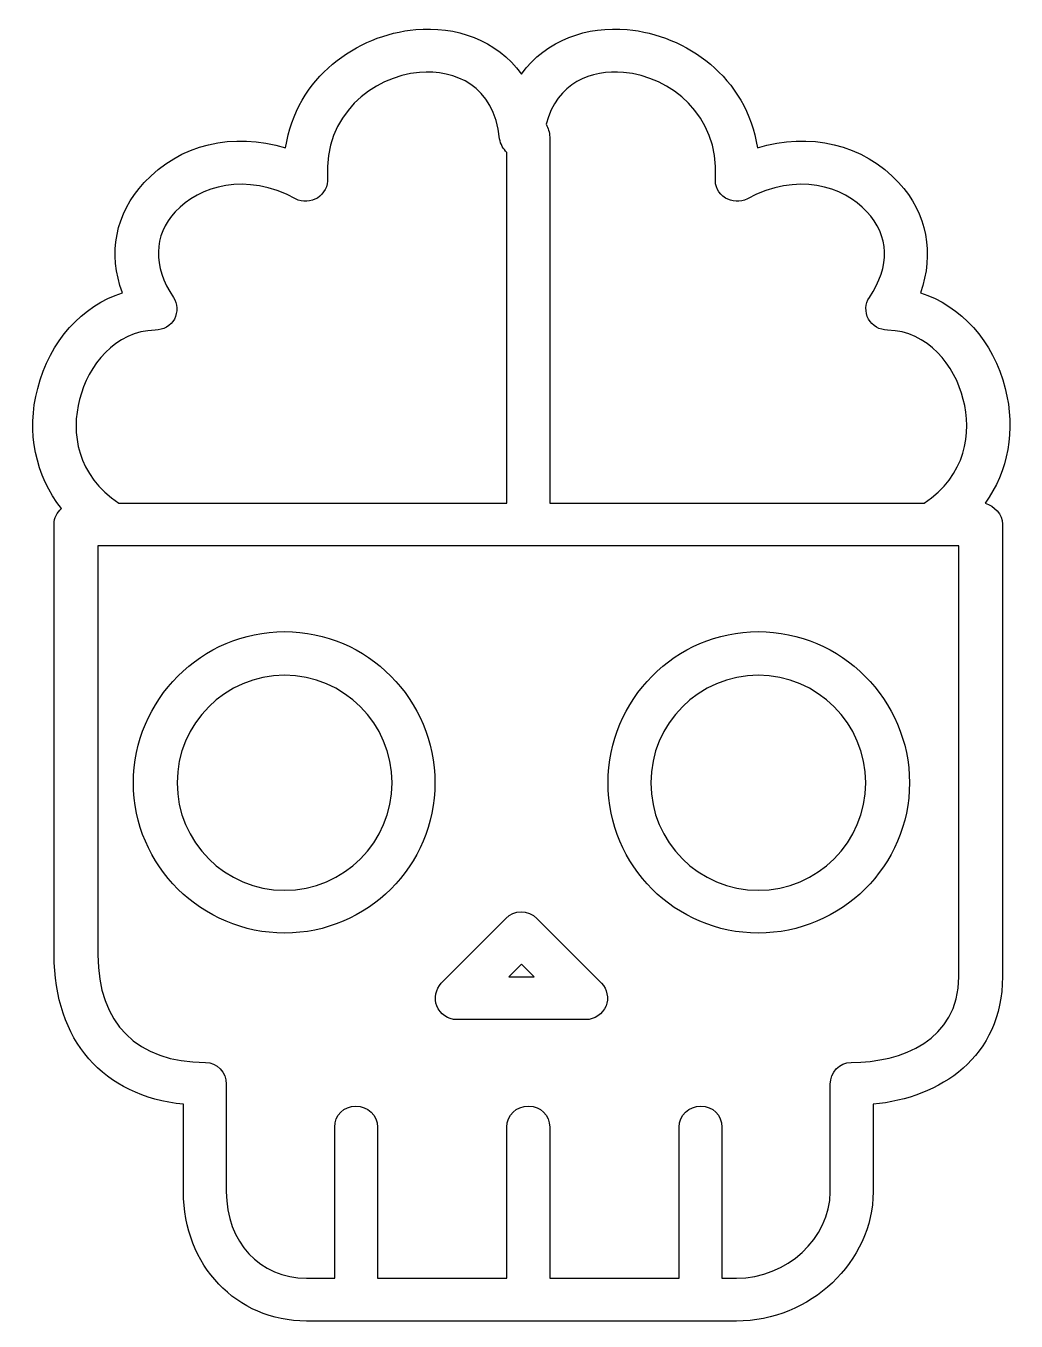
# Model space of a CAD drawing. Header units: centimetres. Extents: x -8 to 8, y -10.5 to 10.5.
import ezdxf

# ---------------------------------------------------------------- set-up
doc = ezdxf.new("R2010")
doc.units = ezdxf.units.CM
doc.header["$MEASUREMENT"] = 0
doc.layers.add('Layer 1', color=7, linetype='Continuous')

msp = doc.modelspace()

# ---------------------------------------------------------------- linework, layer by layer
at = {"layer": 'Layer 1'}
for points, knots in [([(7.5135, 2.78486), (7.88265, 3.30133), (8.01536, 3.96554), (7.8382, 4.64454), (7.8382, 4.64454), (7.64643, 5.41204), (7.11515, 5.98735), (6.46575, 6.19436), (6.46575, 6.19436), (6.68715, 6.82894), (6.58365, 7.47833), (6.11142, 7.97998), (6.11142, 7.97998), (5.5505, 8.59985), (4.65028, 8.80643), (3.82373, 8.54079), (3.82373, 8.54079), (3.64678, 9.69202), (2.67269, 10.37105), (1.7132, 10.45952), (1.7132, 10.45952), (1.07865, 10.51858), (0.39962, 10.29717), (0.00124, 9.73628), (0.00124, 9.73628), (-0.3973, 10.2972), (-1.07633, 10.51857), (-1.71091, 10.45952), (-1.71091, 10.45952), (-2.67018, 10.37104), (-3.64425, 9.69202), (-3.82144, 8.54079), (-3.82144, 8.54079), (-4.66282, 8.80643), (-5.54822, 8.59985), (-6.10911, 7.97998), (-6.10911, 7.97998), (-6.58136, 7.47833), (-6.69947, 6.82894), (-6.46325, 6.19436), (-6.46325, 6.19436), (-7.11262, 5.98738), (-7.64393, 5.41204), (-7.83588, 4.64454), (-7.83588, 4.64454), (-8.02786, 3.93591), (-7.8653, 3.22767), (-7.45213, 2.69639), (-7.45213, 2.69639), (-7.526, 2.63712), (-7.57024, 2.54865), (-7.57024, 2.44535), (-7.57024, 2.44535), (-7.57024, 2.44535), (-7.57024, -4.53581), (-7.57024, -4.53581), (-7.57024, -4.53581), (-7.57024, -5.92307), (-6.77313, -6.82348), (-5.47434, -6.95598), (-5.47434, -6.95598), (-5.47434, -6.95598), (-5.47434, -8.3729), (-5.47434, -8.3729), (-5.47434, -8.3729), (-5.47434, -9.56839), (-4.61836, -10.4688), (-3.48192, -10.4688), (-3.48192, -10.4688), (-3.48192, -10.4688), (3.48419, -10.46881), (3.48419, -10.46881), (3.48419, -10.46881), (4.67971, -10.46881), (5.69822, -9.50954), (5.69822, -8.37291), (5.69822, -8.37291), (5.69822, -8.37291), (5.69822, -6.95599), (5.69822, -6.95599), (5.69822, -6.95599), (6.79039, -6.8527), (7.79393, -6.18849), (7.79393, -4.8897), (7.79393, -4.8897), (7.79393, -4.8897), (7.79393, 2.44534), (7.79393, 2.44534), (7.79393, 2.44534), (7.79399, 2.60791), (7.66125, 2.74041), (7.5135, 2.78486)], [0, 0, 0, 0, 0.04166667, 0.04166667, 0.04166667, 0.04166667, 0.08333333, 0.08333333, 0.08333333, 0.08333333, 0.125, 0.125, 0.125, 0.125, 0.16666667, 0.16666667, 0.16666667, 0.16666667, 0.20833333, 0.20833333, 0.20833333, 0.20833333, 0.25, 0.25, 0.25, 0.25, 0.29166667, 0.29166667, 0.29166667, 0.29166667, 0.33333333, 0.33333333, 0.33333333, 0.33333333, 0.375, 0.375, 0.375, 0.375, 0.41666667, 0.41666667, 0.41666667, 0.41666667, 0.45833333, 0.45833333, 0.45833333, 0.45833333, 0.5, 0.5, 0.5, 0.5, 0.54166667, 0.54166667, 0.54166667, 0.54166667, 0.58333333, 0.58333333, 0.58333333, 0.58333333, 0.625, 0.625, 0.625, 0.625, 0.66666667, 0.66666667, 0.66666667, 0.66666667, 0.70833333, 0.70833333, 0.70833333, 0.70833333, 0.75, 0.75, 0.75, 0.75, 0.79166667, 0.79166667, 0.79166667, 0.79166667, 0.83333333, 0.83333333, 0.83333333, 0.83333333, 0.875, 0.875, 0.875, 0.875, 0.91666667, 0.91666667, 0.91666667, 0.91666667, 1, 1, 1, 1]), ([(-7.15698, 4.46719), (-7.02408, 5.01329), (-6.58127, 5.57418), (-5.93188, 5.589), (-5.93188, 5.589), (-5.79898, 5.589), (-5.68105, 5.66266), (-5.622, 5.76595), (-5.622, 5.76595), (-5.56294, 5.88406), (-5.57755, 6.01699), (-5.63682, 6.12028), (-5.63682, 6.12028), (-5.97612, 6.62233), (-5.96152, 7.124), (-5.60719, 7.50754), (-5.60719, 7.50754), (-5.22344, 7.92111), (-4.45596, 8.15693), (-3.65904, 7.71452), (-3.65904, 7.71452), (-3.54093, 7.65525), (-3.408, 7.67007), (-3.30471, 7.72891), (-3.30471, 7.72891), (-3.20142, 7.80299), (-3.12776, 7.9211), (-3.14255, 8.05361), (-3.14255, 8.05361), (-3.20142, 9.07226), (-2.41928, 9.69199), (-1.65178, 9.76586), (-1.65178, 9.76586), (-1.07626, 9.8101), (-0.4415, 9.55927), (-0.35302, 8.68848), (-0.35302, 8.68848), (-0.33818, 8.59979), (-0.29396, 8.52613), (-0.23491, 8.46718), (-0.23491, 8.46718), (-0.23491, 8.46718), (-0.23491, 2.78483), (-0.23491, 2.78483), (-0.23491, 2.78483), (-0.23491, 2.78483), (-6.52224, 2.78483), (-6.52224, 2.78483), (-6.52224, 2.78483), (-7.20124, 3.22767), (-7.30454, 3.9359), (-7.15698, 4.46719)], [0, 0, 0, 0, 0.07142857, 0.07142857, 0.07142857, 0.07142857, 0.14285714, 0.14285714, 0.14285714, 0.14285714, 0.21428571, 0.21428571, 0.21428571, 0.21428571, 0.28571429, 0.28571429, 0.28571429, 0.28571429, 0.35714286, 0.35714286, 0.35714286, 0.35714286, 0.42857143, 0.42857143, 0.42857143, 0.42857143, 0.5, 0.5, 0.5, 0.5, 0.57142857, 0.57142857, 0.57142857, 0.57142857, 0.64285714, 0.64285714, 0.64285714, 0.64285714, 0.71428571, 0.71428571, 0.71428571, 0.71428571, 0.78571429, 0.78571429, 0.78571429, 0.78571429, 0.85714286, 0.85714286, 0.85714286, 0.85714286, 1, 1, 1, 1]), ([(1.6542, 9.76589), (2.4217, 9.69202), (3.204, 9.07226), (3.14494, 8.05364), (3.14494, 8.05364), (3.13012, 7.92114), (3.1892, 7.80303), (3.30731, 7.72894), (3.30731, 7.72894), (3.41058, 7.6701), (3.54332, 7.65528), (3.66143, 7.71455), (3.66143, 7.71455), (4.45836, 8.15696), (5.22586, 7.92114), (5.59498, 7.50757), (5.59498, 7.50757), (5.96392, 7.12403), (5.97852, 6.62235), (5.63922, 6.12031), (5.63922, 6.12031), (5.56535, 6.01702), (5.56535, 5.88409), (5.6244, 5.76598), (5.6244, 5.76598), (5.68346, 5.66269), (5.80157, 5.58903), (5.93428, 5.58903), (5.93428, 5.58903), (6.58367, 5.57421), (7.02648, 5.0133), (7.15941, 4.46722), (7.15941, 4.46722), (7.30694, 3.93594), (7.20365, 3.2277), (6.52465, 2.78489), (6.52465, 2.78489), (6.52465, 2.78489), (0.45871, 2.78489), (0.45871, 2.78489), (0.45871, 2.78489), (0.45871, 2.78489), (0.45871, 8.71795), (0.45871, 8.71795), (0.45871, 8.71795), (0.45871, 8.79182), (0.42929, 8.86548), (0.39965, 8.92454), (0.39965, 8.92454), (0.57682, 9.60354), (1.13773, 9.81013), (1.6542, 9.76589)], [0, 0, 0, 0, 0.07142857, 0.07142857, 0.07142857, 0.07142857, 0.14285714, 0.14285714, 0.14285714, 0.14285714, 0.21428571, 0.21428571, 0.21428571, 0.21428571, 0.28571429, 0.28571429, 0.28571429, 0.28571429, 0.35714286, 0.35714286, 0.35714286, 0.35714286, 0.42857143, 0.42857143, 0.42857143, 0.42857143, 0.5, 0.5, 0.5, 0.5, 0.57142857, 0.57142857, 0.57142857, 0.57142857, 0.64285714, 0.64285714, 0.64285714, 0.64285714, 0.71428571, 0.71428571, 0.71428571, 0.71428571, 0.78571429, 0.78571429, 0.78571429, 0.78571429, 0.85714286, 0.85714286, 0.85714286, 0.85714286, 1, 1, 1, 1]), ([(7.08551, -4.8897), (7.08551, -5.92308), (6.15566, -6.27736), (5.34394, -6.27736), (5.34394, -6.27736), (5.15217, -6.27736), (5.00443, -6.43952), (5.00443, -6.63129), (5.00443, -6.63129), (5.00443, -6.63129), (5.00443, -8.37288), (5.00443, -8.37288), (5.00443, -8.37288), (5.00443, -9.12554), (4.29617, -9.77491), (3.48424, -9.77491), (3.48424, -9.77491), (3.48424, -9.77491), (3.24824, -9.77491), (3.24824, -9.77491), (3.24824, -9.77491), (3.24824, -9.77491), (3.24824, -7.32508), (3.24824, -7.32508), (3.24824, -7.32508), (3.24824, -7.13331), (3.10071, -6.98562), (2.90873, -6.98562), (2.90873, -6.98562), (2.71675, -6.98562), (2.55461, -7.13331), (2.55461, -7.32508), (2.55461, -7.32508), (2.55461, -7.32508), (2.55461, -9.77491), (2.55461, -9.77491), (2.55461, -9.77491), (2.55461, -9.77491), (0.45871, -9.77491), (0.45871, -9.77491), (0.45871, -9.77491), (0.45871, -9.77491), (0.45871, -7.32508), (0.45871, -7.32508), (0.45871, -7.32508), (0.45871, -7.13331), (0.31118, -6.98562), (0.1192, -6.98562), (0.1192, -6.98562), (-0.08741, -6.98562), (-0.23494, -7.13331), (-0.23494, -7.32508), (-0.23494, -7.32508), (-0.23494, -7.32508), (-0.23494, -9.77491), (-0.23494, -9.77491), (-0.23494, -9.77491), (-0.23494, -9.77491), (-2.33064, -9.77491), (-2.33064, -9.77491), (-2.33064, -9.77491), (-2.33064, -9.77491), (-2.33064, -7.32508), (-2.33064, -7.32508), (-2.33064, -7.32508), (-2.33064, -7.13331), (-2.4932, -6.98562), (-2.68497, -6.98562), (-2.68497, -6.98562), (-2.87674, -6.98562), (-3.02448, -7.13331), (-3.02448, -7.32508), (-3.02448, -7.32508), (-3.02448, -7.32508), (-3.02448, -9.77491), (-3.02448, -9.77491), (-3.02448, -9.77491), (-3.02448, -9.77491), (-3.48189, -9.77491), (-3.48189, -9.77491), (-3.48189, -9.77491), (-4.23458, -9.77491), (-4.78068, -9.18481), (-4.78068, -8.37288), (-4.78068, -8.37288), (-4.78068, -8.37288), (-4.78068, -6.63129), (-4.78068, -6.63129), (-4.78068, -6.63129), (-4.78068, -6.43952), (-4.92821, -6.27736), (-5.12019, -6.27736), (-5.12019, -6.27736), (-6.227, -6.27736), (-6.86176, -5.64241), (-6.86176, -4.53582), (-6.86176, -4.53582), (-6.86176, -4.53582), (-6.86176, 2.09102), (-6.86176, 2.09102), (-6.86176, 2.09102), (-6.86176, 2.09102), (7.08551, 2.09102), (7.08551, 2.09102), (7.08551, 2.09102), (7.08551, 2.09102), (7.08551, -4.8897), (7.08551, -4.8897)], [0, 0, 0, 0, 0.03571429, 0.03571429, 0.03571429, 0.03571429, 0.07142857, 0.07142857, 0.07142857, 0.07142857, 0.10714286, 0.10714286, 0.10714286, 0.10714286, 0.14285714, 0.14285714, 0.14285714, 0.14285714, 0.17857143, 0.17857143, 0.17857143, 0.17857143, 0.21428571, 0.21428571, 0.21428571, 0.21428571, 0.25, 0.25, 0.25, 0.25, 0.28571429, 0.28571429, 0.28571429, 0.28571429, 0.32142857, 0.32142857, 0.32142857, 0.32142857, 0.35714286, 0.35714286, 0.35714286, 0.35714286, 0.39285714, 0.39285714, 0.39285714, 0.39285714, 0.42857143, 0.42857143, 0.42857143, 0.42857143, 0.46428571, 0.46428571, 0.46428571, 0.46428571, 0.5, 0.5, 0.5, 0.5, 0.53571429, 0.53571429, 0.53571429, 0.53571429, 0.57142857, 0.57142857, 0.57142857, 0.57142857, 0.60714286, 0.60714286, 0.60714286, 0.60714286, 0.64285714, 0.64285714, 0.64285714, 0.64285714, 0.67857143, 0.67857143, 0.67857143, 0.67857143, 0.71428571, 0.71428571, 0.71428571, 0.71428571, 0.75, 0.75, 0.75, 0.75, 0.78571429, 0.78571429, 0.78571429, 0.78571429, 0.82142857, 0.82142857, 0.82142857, 0.82142857, 0.85714286, 0.85714286, 0.85714286, 0.85714286, 0.89285714, 0.89285714, 0.89285714, 0.89285714, 0.92857143, 0.92857143, 0.92857143, 0.92857143, 1, 1, 1, 1]), ([(-3.83619, 0.70378), (-5.17922, 0.70378), (-6.28623, -0.40324), (-6.28623, -1.74605), (-6.28623, -1.74605), (-6.28623, -3.08929), (-5.17921, -4.18146), (-3.83619, -4.18146), (-3.83619, -4.18146), (-2.49317, -4.18146), (-1.40099, -3.08929), (-1.40099, -1.74605), (-1.40099, -1.74605), (-1.401, -0.40324), (-2.49317, 0.70378), (-3.83619, 0.70378)], [0, 0, 0, 0, 0.2, 0.2, 0.2, 0.2, 0.4, 0.4, 0.4, 0.4, 0.6, 0.6, 0.6, 0.6, 1, 1, 1, 1]), ([(3.83857, 0.70378), (2.49554, 0.70378), (1.40337, -0.40324), (1.40337, -1.74605), (1.40337, -1.74605), (1.40337, -3.08929), (2.49554, -4.18146), (3.83857, -4.18146), (3.83857, -4.18146), (5.1816, -4.18146), (6.28861, -3.08929), (6.28861, -1.74605), (6.28861, -1.74605), (6.28859, -0.40324), (5.18157, 0.70378), (3.83857, 0.70378)], [0, 0, 0, 0, 0.2, 0.2, 0.2, 0.2, 0.4, 0.4, 0.4, 0.4, 0.6, 0.6, 0.6, 0.6, 1, 1, 1, 1]), ([(-3.83619, -3.48767), (-4.79546, -3.48767), (-5.57757, -2.70535), (-5.57757, -1.74608), (-5.57757, -1.74608), (-5.57757, -0.78681), (-4.79544, -0.00449), (-3.83619, -0.00449), (-3.83619, -0.00449), (-2.8767, -0.00449), (-2.09462, -0.78681), (-2.09462, -1.74608), (-2.09462, -1.74608), (-2.09462, -2.70535), (-2.87671, -3.48767), (-3.83619, -3.48767)], [0, 0, 0, 0, 0.2, 0.2, 0.2, 0.2, 0.4, 0.4, 0.4, 0.4, 0.6, 0.6, 0.6, 0.6, 1, 1, 1, 1]), ([(3.83857, -3.48767), (2.8793, -3.48767), (2.097, -2.70535), (2.097, -1.74608), (2.097, -1.74608), (2.097, -0.78681), (2.87929, -0.00449), (3.83857, -0.00449), (3.83857, -0.00449), (4.79787, -0.00449), (5.58016, -0.78681), (5.58016, -1.74608), (5.58016, -1.74608), (5.58016, -2.70535), (4.79785, -3.48767), (3.83857, -3.48767)], [0, 0, 0, 0, 0.2, 0.2, 0.2, 0.2, 0.4, 0.4, 0.4, 0.4, 0.6, 0.6, 0.6, 0.6, 1, 1, 1, 1]), ([(0.25212, -3.94527), (0.10459, -3.79753), (-0.11682, -3.79753), (-0.24974, -3.94527), (-0.24974, -3.94527), (-0.24974, -3.94527), (-1.29768, -4.99302), (-1.29768, -4.99302), (-1.29768, -4.99302), (-1.38616, -5.08189), (-1.41558, -5.24406), (-1.37134, -5.36214), (-1.37134, -5.36214), (-1.31231, -5.49509), (-1.1942, -5.58357), (-1.04667, -5.58357), (-1.04667, -5.58357), (-1.04667, -5.58357), (1.04905, -5.58357), (1.04905, -5.58357), (1.04905, -5.58357), (1.18195, -5.58357), (1.31469, -5.49509), (1.37372, -5.36214), (1.37372, -5.36214), (1.41798, -5.24406), (1.38856, -5.08189), (1.30006, -4.99302), (1.30006, -4.99302), (1.30006, -4.99302), (0.25212, -3.94527), (0.25212, -3.94527)], [0, 0, 0, 0, 0.11111111, 0.11111111, 0.11111111, 0.11111111, 0.22222222, 0.22222222, 0.22222222, 0.22222222, 0.33333333, 0.33333333, 0.33333333, 0.33333333, 0.44444444, 0.44444444, 0.44444444, 0.44444444, 0.55555556, 0.55555556, 0.55555556, 0.55555556, 0.66666667, 0.66666667, 0.66666667, 0.66666667, 0.77777778, 0.77777778, 0.77777778, 0.77777778, 1, 1, 1, 1]), ([(-0.2055, -4.8897), (-0.2055, -4.8897), (0.00127, -4.68314), (0.00127, -4.68314), (0.00127, -4.68314), (0.00127, -4.68314), (0.20788, -4.8897), (0.20788, -4.8897), (0.20788, -4.8897), (0.20788, -4.8897), (-0.2055, -4.8897), (-0.2055, -4.8897)], [0, 0, 0, 0, 0.25, 0.25, 0.25, 0.25, 0.5, 0.5, 0.5, 0.5, 1, 1, 1, 1])]:
    msp.add_open_spline(points, degree=3, knots=knots, dxfattribs=at)

doc.saveas('drawing.dxf')
